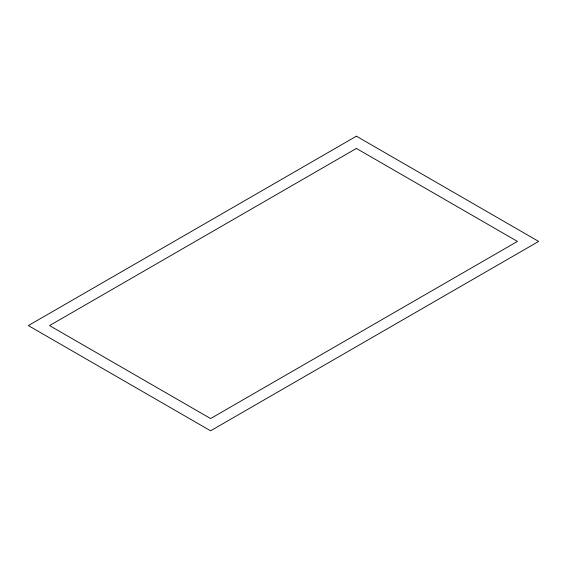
<?xml version="1.0" encoding="UTF-8"?>
<svg xmlns="http://www.w3.org/2000/svg" width="567" height="567" viewBox="0 0 567 567"><rect width="100%" height="100%" fill="white"/><g stroke="black" fill="none" stroke-linecap="round" stroke-linejoin="round"><path stroke-width="0.85" d="M356.402 136.193L28.35 325.586L210.598 430.807L538.65 241.414L356.402 136.193M356.402 148.441L49.563 325.586L210.598 418.559L517.437 241.414L356.402 148.441"/></g></svg>
